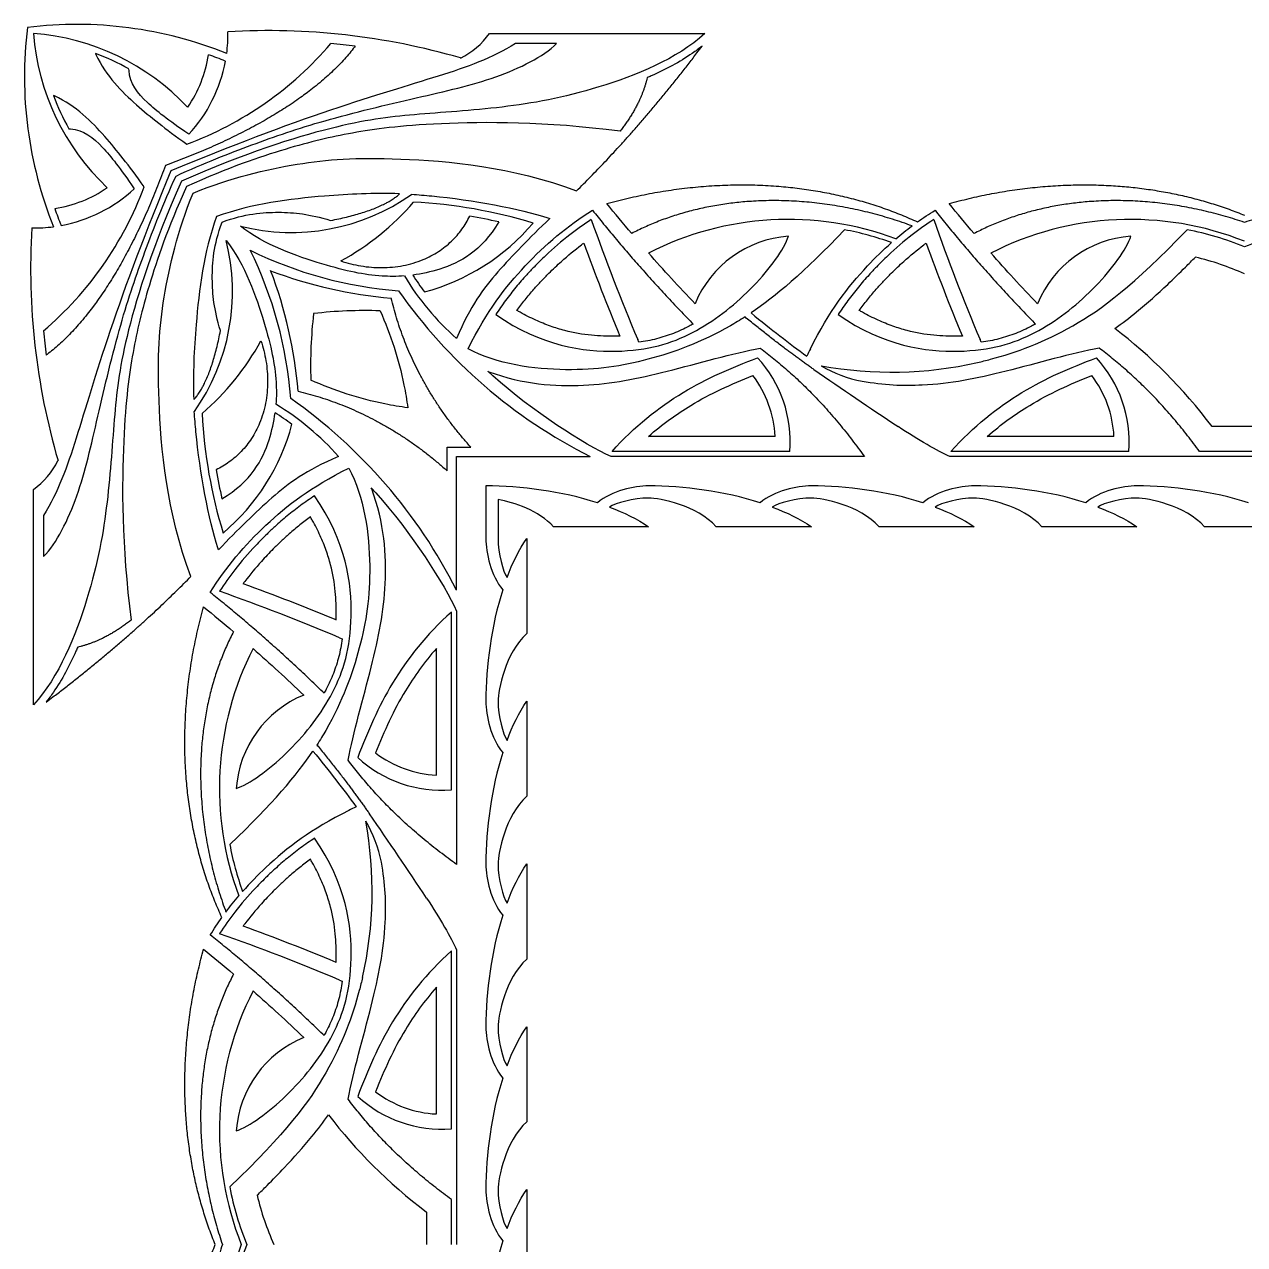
# Model space of a CAD drawing. Header units: millimetres. Extents: x -143 to 143, y -142 to 141.
# Drawn here: x 51.06 to 96.88, y 2.89 to 48.7 of the extents above; entities that cross this region are included whole.
import ezdxf

# ---------------------------------------------------------------- set-up
doc = ezdxf.new("R2010")
doc.units = ezdxf.units.MM
doc.header["$MEASUREMENT"] = 0
doc.layers.add('Layer 03', color=5, linetype='Continuous')

msp = doc.modelspace()

# ---------------------------------------------------------------- linework, layer by layer
at = {"layer": 'Layer 03'}
for p, q in [((68.517, 48.361), (76.612, 48.361)), ((63.478, 47.885), (63.452, 47.851)), ((71.044, 47.986), (69.495, 47.986)), ((76.313, 47.633), (76.509, 47.89)), ((53.725, 47.614), (53.747, 47.568)), ((58.604, 47.322), (58.609, 47.32)), ((54.987, 46.973), (54.984, 47.027)), ((52.194, 46.015), (52.148, 46.037)), ((52.734, 44.778), (52.789, 44.775)), ((70.711, 41.444), (70.788, 41.419)), ((52.441, 41.152), (52.439, 41.158)), ((79.718, 40.665), (79.75, 40.747)), ((92.573, 40.665), (92.606, 40.747)), ((76.123, 37.499), (76.17, 37.451)), ((88.979, 37.499), (89.026, 37.451)), ((74.132, 36.767), (74.088, 36.87)), ((86.988, 36.767), (86.944, 36.87)), ((51.91, 36.309), (51.876, 36.284)), ((68.65, 35.505), (68.458, 35.677)), ((68.458, 35.677), (68.499, 35.662)), ((96.875, 33.607), (95.654, 33.607)), ((98.097, 33.607), (96.875, 33.607)), ((79.246, 33.231), (74.492, 33.231)), ((91.97, 33.231), (87.215, 33.231)), ((66.933, 31.94), (66.933, 32.828)), ((66.933, 32.828), (67.822, 32.828)), ((79.8, 32.668), (73.123, 32.668)), ((92.523, 32.668), (85.847, 32.668)), ((96.875, 32.668), (95.182, 32.668)), ((98.569, 32.668), (96.875, 32.668)), ((67.289, 27.455), (67.289, 32.472)), ((67.289, 32.472), (72.306, 32.472)), ((82.599, 32.472), (73.089, 32.472)), ((96.875, 32.472), (85.813, 32.472)), ((107.938, 32.472), (96.875, 32.472)), ((51.4, 23.149), (51.4, 31.244)), ((64.1, 31.263), (64.085, 31.304)), ((64.085, 31.304), (64.257, 31.111)), ((68.387, 31.374), (68.387, 29.4)), ((68.844, 30.865), (68.844, 29.4)), ((51.776, 30.266), (51.776, 28.718)), ((74.499, 29.838), (70.928, 29.838)), ((80.61, 29.838), (77.039, 29.838)), ((86.721, 29.838), (83.151, 29.838)), ((92.833, 29.838), (89.262, 29.838)), ((98.944, 29.838), (95.374, 29.838)), ((69.924, 29.4), (69.924, 25.83)), ((58.343, 28.974), (58.318, 29.05)), ((67.094, 19.962), (67.094, 26.638)), ((67.289, 26.672), (67.289, 17.163)), ((62.891, 25.673), (62.994, 25.63)), ((66.53, 20.515), (66.53, 25.27)), ((51.871, 23.252), (52.129, 23.448)), ((62.31, 23.592), (62.262, 23.639)), ((69.924, 23.289), (69.924, 19.718)), ((59.014, 20.011), (59.096, 20.044)), ((69.924, 17.178), (69.924, 13.607)), ((67.094, 7.238), (67.094, 13.915)), ((67.289, 13.949), (67.289, 2.886)), ((62.891, 12.818), (62.994, 12.774)), ((66.53, 7.792), (66.53, 12.546)), ((69.924, 11.066), (69.924, 7.496)), ((62.31, 10.736), (62.262, 10.783)), ((59.014, 7.155), (59.096, 7.188)), ((69.924, 4.955), (69.924, 1.384)), ((67.094, 2.886), (67.094, 4.58)), ((66.155, 4.108), (66.155, 2.886))]:
    msp.add_line(p, q, dxfattribs=at)
for centre, radius, start, end in [((66.127, 46.745), 15.067, 172.9704, 201.9741), ((53.017, 33.635), 15.067, 68.0259, 97.0296), ((60.277, 49.056), 8.906, 184.4569, 226.7285), ((50.705, 39.485), 8.906, 43.2715, 85.5431), ((53.18, 48.327), 5.522, 352.5157, 0.9917), ((60.23, 22.672), 25.796, 73.7761, 93.3992), ((66.164, 50.027), 2.883, 296.2086, 324.7048), ((52.574, 56.531), 13.15, 290.3998, 319.471), ((60.23, 22.672), 25.422, 82.6606, 84.7223), ((50.705, 39.485), 8.672, 60.4367, 69.6243), ((53.18, 48.327), 4.856, 325.6879, 350.9446), ((53.18, 48.327), 5.522, 317.2305, 349.4966), ((53.017, 33.635), 14.784, 67.796, 70.4052), ((60.277, 49.056), 8.672, 200.3757, 209.5633), ((43.231, 47.188), 13.15, 310.529, 339.6002), ((51.435, 46.582), 4.856, 279.0554, 304.3121), ((51.435, 46.582), 5.522, 280.5034, 312.7695), ((61.093, 48.697), 7.807, 255.7352, 305.2458), ((66.127, 46.745), 14.784, 199.5948, 202.204), ((58.094, 48.607), 10.035, 298.8809, 319.0437), ((64.714, 23.444), 18.61, 72.981, 87.0452), ((63.964, 46.516), 8.139, 285.0432, 319.5811), ((64.714, 23.444), 18.319, 76.8666, 80.3626), ((146.937, 67.668), 79.091, 199.41894, 202.9169), ((79.742, 29.82), 11.558, 69.5514, 116.9961), ((159.793, 67.668), 79.091, 199.41894, 202.9169), ((92.598, 29.82), 11.558, 68.277, 116.9961), ((77.09, 39.531), 25.796, 176.6008, 196.2239), ((51.435, 46.582), 5.522, 269.0083, 277.4843), ((79.742, 29.82), 11.369, 70.0684, 79.2793), ((92.598, 29.82), 11.369, 67.8979, 79.2793), ((101.153, 29.82), 11.369, 100.7207, 112.1021), ((51.065, 38.668), 7.807, 324.7542, 14.2648), ((146.937, 67.668), 79.655, 199.94774, 202.64503), ((80.037, 36.655), 4.102, 94.0039, 157.6421), ((159.793, 67.668), 79.655, 199.94774, 202.64503), ((92.893, 36.655), 4.102, 94.0039, 157.6421), ((66.225, 53.751), 15.089, 243.6909, 265.7536), ((46.011, 33.537), 15.089, 4.2464, 26.3091), ((92.598, 29.82), 10.431, 65.788, 76.5404), ((66.219, 54.978), 16.611, 249.1469, 265.2064), ((44.783, 33.543), 16.611, 4.7936, 20.8531), ((74.014, 44.507), 10.152, 211.1452, 228.4879), ((74.014, 44.507), 9.861, 211.9521, 216.3958), ((81.133, 49.945), 19.575, 215.0499, 243.1973), ((78.936, 35.896), 17.13, 173.4664, 181.8415), ((63.866, 20.826), 17.13, 88.1585, 96.5336), ((77.09, 39.531), 25.422, 185.2777, 187.3394), ((51.155, 41.668), 10.035, 310.9563, 331.1191), ((97.933, 27.729), 19.46, 153.1381, 154.0313), ((75.163, 33.035), 4.652, 355.4732, 42.5934), ((194.57, 200.269), 200.084, 235.31427, 236.40584), ((83.617, 50.23), 14.585, 259.5742, 282.7878), ((83.423, 39.991), 4.778, 239.2085, 259.0343), ((87.886, 33.035), 4.652, 355.4732, 42.5934), ((75.163, 33.035), 4.089, 2.7479, 37.3243), ((87.886, 33.035), 4.089, 2.7479, 37.3243), ((55.255, 25.748), 10.152, 41.5121, 58.8548), ((49.817, 18.628), 19.575, 26.8027, 54.9501), ((76.318, 35.048), 18.61, 182.9548, 197.019), ((55.255, 25.748), 9.861, 53.6042, 58.0479), ((53.246, 35.798), 8.139, 310.4189, 344.9568), ((49.734, 33.597), 2.883, 305.2952, 333.7914), ((76.318, 35.048), 18.319, 189.6374, 193.1334), ((32.093, -47.175), 79.655, 67.35497, 70.05226), ((32.093, -47.175), 79.091, 67.0831, 70.58106), ((69.942, 20.02), 11.558, 153.0039, 200.4486), ((63.107, 19.725), 4.102, 112.3579, 175.9961), ((66.726, 24.599), 4.652, 227.4066, 274.5268), ((66.726, 24.599), 4.089, 232.6757, 267.2521), ((72.032, 1.829), 19.46, 115.9687, 116.8619), ((-100.507, -94.808), 200.084, 33.59416, 34.68573), ((49.532, 16.145), 14.585, 347.2122, 10.4258), ((59.771, 16.338), 4.778, 10.9657, 30.7915), ((69.942, 20.02), 11.369, 190.7207, 199.9316), ((32.093, -60.031), 79.655, 67.35497, 70.05226), ((32.093, -60.031), 79.091, 67.0831, 70.58106), ((69.942, 7.164), 11.558, 153.0039, 201.723), ((63.107, 6.869), 4.102, 112.3579, 175.9961), ((66.726, 11.875), 4.652, 227.4066, 274.5268), ((66.726, 11.875), 4.089, 232.6757, 267.2521), ((69.942, 7.164), 11.369, 190.7207, 202.1021), ((69.942, 7.164), 10.431, 193.4596, 204.212), ((69.942, -1.392), 11.558, 158.277, 206.9961), ((69.942, -1.392), 11.369, 157.8979, 169.2793)]:
    msp.add_arc(centre, radius, start, end, dxfattribs=at)
for points, knots in [([(76.612, 48.361), (75.565, 47.401), (72.414, 46.14), (69.005, 45.533), (65.56, 45.328), (63.008, 45.017), (59.392, 43.89), (56.952, 42.81)], [231.418608, 231.418608, 231.418608, 231.418608, 235.849044, 240.27948, 244.709916, 249.140352, 253.570787, 253.570787, 253.570787, 253.570787]), ([(69.495, 47.986), (68.623, 47.428), (66.704, 46.762), (62.97, 45.683), (58.786, 44.139), (56.562, 43.2)], [115.510471, 115.510471, 115.510471, 115.510471, 120.308113, 125.247484, 130.186854, 130.186854, 130.186854, 130.186854]), ([(56.753, 43.008), (57.809, 43.497), (59.647, 44.208), (62.135, 45.08), (65.934, 45.993), (68.743, 46.604), (70.547, 47.488), (71.044, 47.986)], [162.733568, 162.733568, 162.733568, 162.733568, 166.001831, 169.270094, 172.538357, 175.806621, 178.954059, 178.954059, 178.954059, 178.954059]), ([(76.509, 47.89), (76.389, 47.794), (76.029, 47.529), (75.394, 47.145), (74.815, 46.863), (74.493, 46.722), (74.442, 46.7)], [254.51779, 254.51779, 254.51779, 254.51779, 255.010116, 255.944437, 256.888589, 257.06716, 257.06716, 257.06716, 257.06716]), ([(53.747, 47.568), (54.131, 46.759), (55.258, 45.629), (56.33, 44.805), (57.157, 44.206)], [267.181137, 267.181137, 267.181137, 267.181137, 269.839777, 272.395331, 272.395331, 272.395331, 272.395331]), ([(57.233, 44.577), (56.438, 45.122), (55.612, 45.757), (55.017, 46.479), (54.987, 46.973)], [261.771623, 261.771623, 261.771623, 261.771623, 263.62948, 265.539039, 265.539039, 265.539039, 265.539039]), ([(55.556, 42.604), (54.956, 43.432), (54.132, 44.504), (53.003, 45.631), (52.194, 46.015)], [224.483398, 224.483398, 224.483398, 224.483398, 227.038953, 229.697593, 229.697593, 229.697593, 229.697593]), ([(52.789, 44.775), (53.283, 44.745), (54.005, 44.15), (54.64, 43.324), (55.185, 42.528)], [231.339691, 231.339691, 231.339691, 231.339691, 233.24925, 235.107107, 235.107107, 235.107107, 235.107107]), ([(57.395, 42.366), (58.814, 42.954), (61.466, 43.567), (64.453, 43.791), (69.389, 43.369), (71.79, 42.452)], [231.103485, 231.103485, 231.103485, 231.103485, 236.351536, 241.59959, 246.847643, 246.847643, 246.847643, 246.847643]), ([(56.562, 43.2), (55.623, 40.976), (54.079, 36.791), (53, 33.058), (52.333, 31.138), (51.776, 30.266)], [130.186854, 130.186854, 130.186854, 130.186854, 135.126225, 140.065596, 144.863238, 144.863238, 144.863238, 144.863238]), ([(56.952, 42.81), (55.871, 40.369), (54.744, 36.754), (54.434, 34.202), (54.229, 30.756), (53.622, 27.348), (52.361, 24.196), (51.4, 23.149)], [253.570787, 253.570787, 253.570787, 253.570787, 258.001222, 262.431658, 266.862095, 271.292531, 275.722967, 275.722967, 275.722967, 275.722967]), ([(51.776, 28.718), (52.274, 29.214), (53.157, 31.019), (53.769, 33.828), (54.681, 37.627), (55.554, 40.115), (56.265, 41.953), (56.753, 43.008)], [146.513077, 146.513077, 146.513077, 146.513077, 149.660516, 152.928779, 156.197042, 159.465305, 162.733568, 162.733568, 162.733568, 162.733568]), ([(57.31, 27.972), (56.392, 30.372), (55.971, 35.309), (56.194, 38.295), (56.808, 40.947), (57.395, 42.366)], [307.800721, 307.800721, 307.800721, 307.800721, 313.048774, 318.296827, 323.544878, 323.544878, 323.544878, 323.544878]), ([(65.149, 42.343), (64.161, 42.377), (62.03, 42.27), (59.623, 41.977), (58.274, 41.487)], [52.503389, 52.503389, 52.503389, 52.503389, 55.746536, 60.256526, 60.256526, 60.256526, 60.256526]), ([(65.598, 42.322), (65.845, 42.307), (67.556, 42.175), (69.676, 41.782), (70.711, 41.444)], [75.827332, 75.827332, 75.827332, 75.827332, 76.610489, 81.120479, 81.120479, 81.120479, 81.120479]), ([(58.274, 41.487), (57.785, 40.139), (57.492, 37.732), (57.384, 35.6), (57.419, 34.612)], [60.256526, 60.256526, 60.256526, 60.256526, 64.766517, 68.009663, 68.009663, 68.009663, 68.009663]), ([(58.421, 37.203), (58.176, 38.012), (58.059, 39.105), (58.165, 40.412), (58.481, 41.28)], [70.923596, 70.923596, 70.923596, 70.923596, 73.122127, 75.320658, 75.320658, 75.320658, 75.320658]), ([(58.481, 41.28), (59.349, 41.596), (60.656, 41.703), (61.749, 41.586), (62.559, 41.341)], [75.320658, 75.320658, 75.320658, 75.320658, 77.519189, 79.71772, 79.71772, 79.71772, 79.71772]), ([(68.876, 41.283), (68.211, 40.186), (67.046, 39.561), (65.975, 39.331), (65.647, 39.288)], [66.412925, 66.412925, 66.412925, 66.412925, 69.319428, 70.65476, 70.65476, 70.65476, 70.65476]), ([(70.788, 41.419), (70.017, 40.671), (68.708, 39.344), (67.815, 38.157), (67.285, 36.905)], [81.231051, 81.231051, 81.231051, 81.231051, 84.249565, 87.414273, 87.414273, 87.414273, 87.414273]), ([(72.345, 41.373), (72.068, 41.196), (71.471, 40.773), (70.765, 40.163), (70.241, 39.642), (69.87, 39.249), (69.508, 38.835), (69.119, 38.337), (68.876, 37.985), (68.759, 37.804)], [765.378409, 765.378409, 765.378409, 765.378409, 766.427619, 767.713736, 768.358419, 768.788928, 769.440175, 770.116787, 770.806434, 770.806434, 770.806434, 770.806434]), ([(85.201, 41.373), (84.924, 41.196), (84.327, 40.773), (83.621, 40.163), (83.096, 39.642), (82.726, 39.249), (82.364, 38.835), (81.975, 38.337), (81.732, 37.985), (81.614, 37.804)], [843.660217, 843.660217, 843.660217, 843.660217, 844.709427, 845.995544, 846.640227, 847.070736, 847.721983, 848.398595, 849.088243, 849.088243, 849.088243, 849.088243]), ([(65.325, 39.256), (65.04, 39.236), (64.064, 39.239), (62.524, 39.571), (60.062, 40.418), (59.17, 41.131)], [90.688252, 90.688252, 90.688252, 90.688252, 91.868129, 94.823184, 97.778238, 97.778238, 97.778238, 97.778238]), ([(86.845, 36.007), (87.006, 36.043), (88.14, 36.325), (90.339, 37.134), (92.693, 38.881), (94.713, 40.991)], [232.002867, 232.002867, 232.002867, 232.002867, 232.713336, 236.997659, 241.268884, 241.268884, 241.268884, 241.268884]), ([(58.63, 40.592), (59.344, 39.7), (60.19, 37.238), (60.523, 35.698), (60.526, 34.722), (60.506, 34.437)], [57.226542, 57.226542, 57.226542, 57.226542, 60.181596, 63.136651, 64.316529, 64.316529, 64.316529, 64.316529]), ([(68.759, 37.804), (70.491, 36.614), (73.62, 36.197), (76.21, 36.977), (78.396, 38.679), (79.501, 40.123), (79.718, 40.665)], [770.806434, 770.806434, 770.806434, 770.806434, 774.331466, 777.856499, 781.381532, 784.906564, 784.906564, 784.906564, 784.906564]), ([(69.553, 37.965), (69.651, 38.1), (69.856, 38.368), (70.163, 38.732), (70.465, 39.061), (70.807, 39.415), (71.3, 39.885), (71.745, 40.256), (72.034, 40.472), (72.061, 40.493)], [21.150787, 21.150787, 21.150787, 21.150787, 21.682903, 22.231053, 22.671436, 23.110711, 23.804699, 24.848568, 24.958904, 24.958904, 24.958904, 24.958904]), ([(80.572, 36.523), (81.296, 37.951), (82.219, 39.169), (83.304, 40.23), (83.618, 40.508)], [27.807956, 27.807956, 27.807956, 27.807956, 31.606234, 33.059486, 33.059486, 33.059486, 33.059486]), ([(81.614, 37.804), (83.347, 36.614), (86.475, 36.197), (89.066, 36.977), (91.251, 38.679), (92.356, 40.123), (92.573, 40.665)], [849.088243, 849.088243, 849.088243, 849.088243, 852.613274, 856.138307, 859.66334, 863.188373, 863.188373, 863.188373, 863.188373]), ([(82.408, 37.965), (82.506, 38.1), (82.712, 38.368), (83.019, 38.732), (83.32, 39.061), (83.663, 39.415), (84.156, 39.885), (84.601, 40.256), (84.889, 40.472), (84.917, 40.493)], [23.579886, 23.579886, 23.579886, 23.579886, 24.112001, 24.660151, 25.100534, 25.539809, 26.233797, 27.277666, 27.388002, 27.388002, 27.388002, 27.388002]), ([(92.001, 37.28), (92.28, 37.479), (92.965, 38.007), (93.84, 38.791), (94.562, 39.494), (94.903, 39.839), (95.026, 39.964)], [93.025445, 93.025445, 93.025445, 93.025445, 94.119499, 95.787996, 96.780052, 97.339464, 97.339464, 97.339464, 97.339464]), ([(78.117, 37.717), (77.929, 37.597), (76.636, 36.822), (74.435, 36.012), (71.616, 35.575), (68.797, 35.934), (67.717, 36.523)], [1076.193529, 1076.193529, 1076.193529, 1076.193529, 1076.894677, 1081.178999, 1085.463321, 1089.747642, 1089.747642, 1089.747642, 1089.747642]), ([(73.423, 37), (73.368, 36.997), (73.011, 36.986), (72.313, 37.009), (71.495, 37.154), (70.799, 37.368), (70.238, 37.595), (69.824, 37.808), (69.594, 37.94), (69.553, 37.965)], [28.927924, 28.927924, 28.927924, 28.927924, 29.104665, 30.070112, 31.155603, 31.752509, 32.393733, 33.087196, 33.241176, 33.241176, 33.241176, 33.241176]), ([(86.279, 37), (86.224, 36.997), (85.866, 36.986), (85.169, 37.009), (84.35, 37.154), (83.655, 37.368), (83.094, 37.595), (82.679, 37.808), (82.45, 37.94), (82.408, 37.965)], [19.266633, 19.266633, 19.266633, 19.266633, 19.443375, 20.408821, 21.494313, 22.091218, 22.732442, 23.425905, 23.579886, 23.579886, 23.579886, 23.579886]), ([(76.17, 37.451), (76.12, 37.424), (75.879, 37.295), (75.429, 37.087), (74.796, 36.883), (74.355, 36.798), (74.132, 36.767)], [1103.421854, 1103.421854, 1103.421854, 1103.421854, 1103.605129, 1104.294066, 1105.005088, 1105.725862, 1105.725862, 1105.725862, 1105.725862]), ([(89.026, 37.451), (88.975, 37.424), (88.735, 37.295), (88.284, 37.087), (87.652, 36.883), (87.211, 36.798), (86.988, 36.767)], [836.093289, 836.093289, 836.093289, 836.093289, 836.276563, 836.9655, 837.676522, 838.397296, 838.397296, 838.397296, 838.397296]), ([(91.415, 36.547), (90.41, 36.363), (87.715, 35.576), (85.224, 35.087), (83.317, 35.144), (82.515, 35.299)], [214.068405, 214.068405, 214.068405, 214.068405, 217.785381, 221.502358, 223.945601, 223.945601, 223.945601, 223.945601]), ([(73.123, 32.668), (73.978, 33.613), (75.715, 34.997), (77.605, 35.815), (78.587, 36.183)], [36.382544, 36.382544, 36.382544, 36.382544, 39.995738, 43.459272, 43.459272, 43.459272, 43.459272]), ([(85.847, 32.668), (86.702, 33.613), (88.439, 34.997), (90.328, 35.815), (91.311, 36.183)], [36.382544, 36.382544, 36.382544, 36.382544, 39.995738, 43.459272, 43.459272, 43.459272, 43.459272]), ([(58.318, 29.05), (57.98, 30.086), (57.586, 32.205), (57.455, 33.917), (57.44, 34.163)], [44.74621, 44.74621, 44.74621, 44.74621, 49.256201, 50.039357, 50.039357, 50.039357, 50.039357]), ([(58.478, 30.886), (59.575, 31.551), (60.2, 32.715), (60.431, 33.786), (60.473, 34.115)], [40.351395, 40.351395, 40.351395, 40.351395, 43.257898, 44.593229, 44.593229, 44.593229, 44.593229]), ([(62.857, 32.477), (61.605, 31.946), (60.417, 31.054), (59.091, 29.744), (58.343, 28.974)], [38.452416, 38.452416, 38.452416, 38.452416, 41.617123, 44.635638, 44.635638, 44.635638, 44.635638]), ([(63.239, 32.045), (63.828, 30.965), (64.187, 28.146), (63.749, 25.326), (62.939, 23.126), (62.165, 21.832), (62.045, 21.645)], [1019.016293, 1019.016293, 1019.016293, 1019.016293, 1023.300615, 1027.584937, 1031.869259, 1032.570407, 1032.570407, 1032.570407, 1032.570407]), ([(61.957, 31.003), (61.777, 30.885), (61.424, 30.642), (60.927, 30.254), (60.512, 29.892), (60.119, 29.521), (59.599, 28.996), (58.989, 28.29), (58.566, 27.693), (58.389, 27.417)], [992.347127, 992.347127, 992.347127, 992.347127, 993.036775, 993.713387, 994.364634, 994.795143, 995.439826, 996.725942, 997.775152, 997.775152, 997.775152, 997.775152]), ([(59.096, 20.044), (59.639, 20.261), (61.082, 21.366), (62.785, 23.552), (63.564, 26.142), (63.147, 29.27), (61.957, 31.003)], [978.246997, 978.246997, 978.246997, 978.246997, 981.77203, 985.297063, 988.822095, 992.347127, 992.347127, 992.347127, 992.347127]), ([(61.797, 30.209), (61.662, 30.111), (61.393, 29.906), (61.03, 29.598), (60.7, 29.297), (60.347, 28.954), (59.876, 28.461), (59.506, 28.017), (59.289, 27.728), (59.269, 27.7)], [23.579886, 23.579886, 23.579886, 23.579886, 24.112001, 24.660151, 25.100534, 25.539809, 26.233797, 27.277666, 27.388002, 27.388002, 27.388002, 27.388002]), ([(62.762, 26.338), (62.764, 26.394), (62.775, 26.751), (62.753, 27.449), (62.607, 28.267), (62.394, 28.962), (62.167, 29.523), (61.954, 29.938), (61.821, 30.167), (61.797, 30.209)], [19.266633, 19.266633, 19.266633, 19.266633, 19.443375, 20.408821, 21.494313, 22.091218, 22.732442, 23.425905, 23.579886, 23.579886, 23.579886, 23.579886]), ([(67.094, 26.638), (66.149, 25.784), (64.765, 24.046), (63.947, 22.157), (63.578, 21.175)], [36.972591, 36.972591, 36.972591, 36.972591, 40.585785, 44.049319, 44.049319, 44.049319, 44.049319]), ([(53.062, 25.32), (53.04, 25.269), (52.899, 24.947), (52.617, 24.368), (52.233, 23.732), (51.967, 23.373), (51.871, 23.252)], [297.581203, 297.581203, 297.581203, 297.581203, 297.759774, 298.703926, 299.638247, 300.130573, 300.130573, 300.130573, 300.130573]), ([(62.994, 25.63), (62.963, 25.406), (62.879, 24.966), (62.675, 24.333), (62.467, 23.883), (62.338, 23.642), (62.31, 23.592)], [1003.038073, 1003.038073, 1003.038073, 1003.038073, 1003.758848, 1004.46987, 1005.158807, 1005.342081, 1005.342081, 1005.342081, 1005.342081]), ([(63.239, 19.189), (61.811, 18.466), (60.592, 17.542), (59.531, 16.458), (59.253, 16.144)], [27.807956, 27.807956, 27.807956, 27.807956, 31.606233, 33.059486, 33.059486, 33.059486, 33.059486]), ([(61.957, 18.147), (61.777, 18.029), (61.424, 17.786), (60.927, 17.398), (60.512, 17.036), (60.119, 16.665), (59.599, 16.141), (58.989, 15.435), (58.566, 14.838), (58.389, 14.561)], [914.065319, 914.065319, 914.065319, 914.065319, 914.754967, 915.431579, 916.082826, 916.513335, 917.158018, 918.444134, 919.493344, 919.493344, 919.493344, 919.493344]), ([(59.096, 7.188), (59.639, 7.405), (61.082, 8.51), (62.785, 10.696), (63.564, 13.286), (63.147, 16.414), (61.957, 18.147)], [899.965189, 899.965189, 899.965189, 899.965189, 903.490222, 907.015254, 910.540287, 914.065319, 914.065319, 914.065319, 914.065319]), ([(61.797, 17.353), (61.662, 17.255), (61.393, 17.05), (61.03, 16.743), (60.7, 16.441), (60.347, 16.098), (59.876, 15.606), (59.506, 15.161), (59.289, 14.872), (59.269, 14.844)], [11.489497, 11.489497, 11.489497, 11.489497, 12.021612, 12.569762, 13.010145, 13.44942, 14.143408, 15.187277, 15.297613, 15.297613, 15.297613, 15.297613]), ([(62.762, 13.483), (62.764, 13.538), (62.775, 13.895), (62.753, 14.593), (62.607, 15.411), (62.394, 16.107), (62.167, 16.668), (61.954, 17.082), (61.821, 17.312), (61.797, 17.353)], [19.266633, 19.266633, 19.266633, 19.266633, 19.443375, 20.408821, 21.494313, 22.091218, 22.732442, 23.425905, 23.579886, 23.579886, 23.579886, 23.579886]), ([(63.215, 8.347), (63.399, 9.351), (64.186, 12.047), (64.675, 14.538), (64.618, 16.444), (64.462, 17.247)], [214.068405, 214.068405, 214.068405, 214.068405, 217.785381, 221.502358, 223.945601, 223.945601, 223.945601, 223.945601]), ([(67.094, 13.915), (66.149, 13.06), (64.765, 11.323), (63.947, 9.433), (63.578, 8.451)], [36.382544, 36.382544, 36.382544, 36.382544, 39.995738, 43.459272, 43.459272, 43.459272, 43.459272]), ([(63.755, 12.917), (63.718, 12.755), (63.437, 11.622), (62.628, 9.422), (60.881, 7.069), (58.771, 5.049)], [232.002867, 232.002867, 232.002867, 232.002867, 232.713336, 236.997659, 241.268884, 241.268884, 241.268884, 241.268884]), ([(62.994, 12.774), (62.963, 12.551), (62.879, 12.11), (62.675, 11.477), (62.467, 11.027), (62.338, 10.786), (62.31, 10.736)], [924.756265, 924.756265, 924.756265, 924.756265, 925.47704, 926.188062, 926.876999, 927.060273, 927.060273, 927.060273, 927.060273]), ([(59.797, 4.736), (59.922, 4.858), (60.268, 5.2), (60.97, 5.922), (61.755, 6.797), (62.283, 7.482), (62.482, 7.761)], [75.518231, 75.518231, 75.518231, 75.518231, 76.077643, 77.0697, 78.738196, 79.83225, 79.83225, 79.83225, 79.83225])]:
    msp.add_open_spline(points, degree=3, knots=knots, dxfattribs=at)
for points, weights in [([(63.452, 47.851), (61.521, 45.301), (56.358, 43.404)], [1, 0.962677507872, 0.999999982203]), ([(56.358, 43.404), (54.461, 38.241), (51.91, 36.309)], [0.999999982203, 0.962677507872, 1]), ([(72.93, 41.975), (79.292, 43.73), (84.594, 41.288)], [1.00116637547, 0.940266674673, 0.997786398583]), ([(85.786, 41.975), (91.766, 43.625), (96.875, 41.537)], [1.00116640451, 0.943709866866, 0.99166073617]), ([(62.559, 41.341), (64.473, 41.705), (65.149, 42.343)], [1, 0.954157824429, 1]), ([(84.388, 41.138), (78.518, 43.282), (73.862, 40.852)], [0.999576457724, 0.904746051588, 1.00346080815]), ([(96.875, 41.267), (91.196, 43.19), (86.718, 40.852)], [0.993266671418, 0.908149929035, 1.00346085523]), ([(107.033, 40.852), (102.555, 43.19), (96.875, 41.267)], [1.00346085523, 0.908149929035, 0.993266671418]), ([(62.941, 39.82), (66.421, 38.667), (67.78, 41.504)], [0.999999890725, 0.770834266699, 0.99852566522]), ([(67.822, 32.828), (65.572, 35.316), (64.831, 38.426)], [1, 0.975395712484, 1]), ([(57.419, 34.612), (58.057, 35.288), (58.421, 37.203)], [1, 0.954157824429, 1]), ([(59.942, 36.821), (61.095, 33.341), (58.258, 31.981)], [0.999999781451, 0.770834320985, 0.99852566522]), ([(61.336, 34.931), (64.445, 34.189), (66.933, 31.94)], [1, 0.975395712484, 1]), ([(58.474, 15.168), (56.031, 20.47), (57.787, 26.832)], [0.997786398583, 0.940266674673, 1.00116637547]), ([(58.91, 25.9), (56.479, 21.244), (58.624, 15.373)], [1.00346085523, 0.904746005443, 0.999576502942]), ([(58.225, 2.886), (56.136, 7.996), (57.787, 13.976)], [0.99166073617, 0.943709866866, 1.00116640451]), ([(58.91, 13.044), (56.572, 8.565), (58.494, 2.886)], [1.00346085523, 0.908149929035, 0.993266671418]), ([(57.787, -8.204), (56.136, -2.224), (58.225, 2.886)], [1.00116634971, 0.943709889731, 0.99166073617]), ([(58.494, 2.886), (56.572, -2.793), (58.91, -7.272)], [0.993266671418, 0.908149929035, 1.00346085523])]:
    msp.add_rational_spline(points, weights, degree=2, dxfattribs=at)
for points, degree in [([(71.79, 42.452), (74.085, 44.706), (76.313, 47.633)], 2), ([(74.442, 46.7), (74.214, 45.698), (73.427, 44.69)], 2), ([(73.427, 44.69), (70.602, 45.063), (66.026, 45.024), (63.302, 44.648), (61.047, 44.117), (58.738, 43.334), (57.146, 42.616)], 3), ([(57.146, 42.616), (56.428, 41.023), (55.645, 38.714), (55.113, 36.46), (54.738, 33.736), (54.698, 29.16), (55.071, 26.335)], 3), ([(67.717, 36.523), (68.44, 37.951), (69.776, 39.713), (71.449, 41.146), (72.395, 41.721)], 3), ([(72.395, 41.721), (74.088, 39.59), (76.123, 37.499)], 2), ([(73.862, 40.852), (73.543, 41.225), (73.233, 41.6), (72.93, 41.975)], 3), ([(84.594, 41.288), (84.807, 41.44), (85.026, 41.585), (85.251, 41.721)], 3), ([(85.251, 41.721), (86.944, 39.59), (88.979, 37.499)], 2), ([(86.718, 40.852), (86.399, 41.225), (86.088, 41.6), (85.786, 41.975)], 3), ([(81.857, 40.991), (80.301, 39.366), (79.247, 38.475), (78.344, 37.867)], 3), ([(83.78, 40.65), (83.977, 40.819), (84.18, 40.982), (84.388, 41.138)], 3), ([(76.243, 38.216), (75.637, 38.847), (75.054, 39.482), (74.495, 40.119)], 3), ([(89.099, 38.216), (88.492, 38.847), (87.91, 39.482), (87.351, 40.119)], 3), ([(64.417, 37.947), (64.814, 37.068), (65.116, 36.131), (65.31, 35.162)], 3), ([(80.707, 35.742), (79.531, 36.557), (78.117, 37.717)], 2), ([(78.344, 37.867), (79.094, 37.253), (79.791, 36.715), (80.437, 36.251)], 3), ([(95.654, 33.607), (94.563, 35.039), (93.345, 36.267), (92.001, 37.28)], 3), ([(68.499, 35.662), (69.79, 35.183), (72.179, 35.023), (74.991, 35.576), (77.687, 36.363), (78.691, 36.547)], 3), ([(78.691, 36.547), (80.868, 34.912), (82.599, 32.472)], 2), ([(95.182, 32.668), (93.504, 34.978), (91.415, 36.547)], 2), ([(64.599, 34.451), (63.63, 34.645), (62.693, 34.947), (61.815, 35.345)], 3), ([(73.089, 32.472), (72.117, 32.908), (70.122, 34.187), (68.65, 35.505)], 3), ([(76.083, 34.396), (76.82, 34.841), (77.59, 35.192), (78.414, 35.514)], 3), ([(88.806, 34.396), (89.543, 34.841), (90.313, 35.192), (91.137, 35.514)], 3), ([(65.31, 35.162), (65.367, 34.88), (65.414, 34.596), (65.453, 34.309)], 3), ([(65.453, 34.309), (65.166, 34.347), (64.881, 34.395), (64.599, 34.451)], 3), ([(74.492, 33.231), (75.009, 33.687), (75.538, 34.068), (76.083, 34.396)], 3), ([(87.215, 33.231), (87.733, 33.687), (88.261, 34.068), (88.806, 34.396)], 3), ([(85.813, 32.472), (85.343, 32.683), (84.635, 33.09), (83.862, 33.603)], 3), ([(58.04, 27.367), (58.615, 28.313), (60.048, 29.986), (61.811, 31.322), (63.239, 32.045)], 3), ([(63.215, 21.071), (63.399, 22.075), (64.186, 24.77), (64.738, 27.583), (64.578, 29.972), (64.1, 31.263)], 3), ([(72.574, 30.74), (71.234, 31.172), (69.695, 31.374), (68.387, 31.374)], 3), ([(74.499, 31.374), (73.956, 31.374), (73.112, 31.196), (72.574, 30.74)], 3), ([(78.685, 30.74), (77.346, 31.172), (75.807, 31.374), (74.499, 31.374)], 3), ([(80.61, 31.374), (80.067, 31.374), (79.223, 31.196), (78.685, 30.74)], 3), ([(84.796, 30.74), (83.457, 31.172), (81.918, 31.374), (80.61, 31.374)], 3), ([(86.721, 31.374), (86.179, 31.374), (85.335, 31.196), (84.796, 30.74)], 3), ([(90.908, 30.74), (89.568, 31.172), (88.03, 31.374), (86.721, 31.374)], 3), ([(92.833, 31.374), (92.29, 31.374), (91.446, 31.196), (90.908, 30.74)], 3), ([(97.019, 30.74), (95.68, 31.172), (94.141, 31.374), (92.833, 31.374)], 3), ([(64.257, 31.111), (65.575, 29.64), (66.854, 27.644), (67.289, 26.672)], 3), ([(70.928, 29.838), (70.379, 30.446), (69.447, 30.752), (68.844, 30.865)], 3), ([(74.499, 30.917), (73.941, 30.917), (73.25, 30.73), (73.03, 30.581)], 3), ([(77.039, 29.838), (76.313, 30.643), (74.915, 30.917), (74.499, 30.917)], 3), ([(80.61, 30.917), (80.052, 30.917), (79.362, 30.73), (79.141, 30.581)], 3), ([(83.151, 29.838), (82.424, 30.643), (81.027, 30.917), (80.61, 30.917)], 3), ([(86.721, 30.917), (86.163, 30.917), (85.473, 30.73), (85.253, 30.581)], 3), ([(89.262, 29.838), (88.536, 30.643), (87.138, 30.917), (86.721, 30.917)], 3), ([(92.833, 30.917), (92.275, 30.917), (91.584, 30.73), (91.364, 30.581)], 3), ([(95.374, 29.838), (94.647, 30.643), (93.249, 30.917), (92.833, 30.917)], 3), ([(73.03, 30.581), (73.575, 30.375), (74.075, 30.128), (74.499, 29.838)], 3), ([(79.141, 30.581), (79.686, 30.375), (80.187, 30.128), (80.61, 29.838)], 3), ([(85.253, 30.581), (85.798, 30.375), (86.298, 30.128), (86.721, 29.838)], 3), ([(91.364, 30.581), (91.909, 30.375), (92.41, 30.128), (92.833, 29.838)], 3), ([(68.387, 29.4), (68.387, 28.858), (68.565, 28.014), (69.022, 27.475)], 3), ([(68.844, 29.4), (68.844, 28.842), (69.032, 28.152), (69.181, 27.932)], 3), ([(69.181, 27.932), (69.386, 28.477), (69.633, 28.977), (69.924, 29.4)], 3), ([(52.129, 23.448), (55.056, 25.676), (57.31, 27.972)], 2), ([(62.262, 23.639), (60.172, 25.673), (58.04, 27.367)], 2), ([(69.022, 27.475), (68.59, 26.136), (68.387, 24.597), (68.387, 23.289)], 3), ([(57.787, 26.832), (58.162, 26.529), (58.536, 26.218), (58.91, 25.9)], 3), ([(55.071, 26.335), (54.064, 25.547), (53.062, 25.32)], 2), ([(69.924, 25.83), (69.119, 25.103), (68.844, 23.706), (68.844, 23.289)], 3), ([(59.643, 25.266), (60.28, 24.707), (60.914, 24.125), (61.546, 23.518)], 3), ([(66.53, 25.27), (66.075, 24.753), (65.694, 24.224), (65.365, 23.679)], 3), ([(65.365, 23.679), (64.92, 22.942), (64.57, 22.172), (64.247, 21.348)], 3), ([(68.387, 23.289), (68.387, 22.746), (68.565, 21.902), (69.022, 21.364)], 3), ([(68.844, 23.289), (68.844, 22.731), (69.032, 22.04), (69.181, 21.82)], 3), ([(69.181, 21.82), (69.386, 22.365), (69.633, 22.866), (69.924, 23.289)], 3), ([(62.045, 21.645), (63.205, 20.231), (64.019, 19.054)], 2), ([(58.771, 17.905), (60.396, 19.46), (61.287, 20.515), (61.895, 21.418)], 3), ([(61.895, 21.418), (62.508, 20.668), (63.047, 19.97), (63.511, 19.324)], 3), ([(69.022, 21.364), (68.59, 20.025), (68.387, 18.486), (68.387, 17.178)], 3), ([(67.289, 17.163), (64.85, 18.894), (63.215, 21.071)], 2), ([(69.924, 19.718), (69.119, 18.992), (68.844, 17.594), (68.844, 17.178)], 3), ([(68.387, 17.178), (68.387, 16.635), (68.565, 15.791), (69.022, 15.253)], 3), ([(68.844, 17.178), (68.844, 16.62), (69.032, 15.929), (69.181, 15.709)], 3), ([(69.181, 15.709), (69.386, 16.254), (69.633, 16.754), (69.924, 17.178)], 3), ([(58.624, 15.373), (58.78, 15.582), (58.943, 15.784), (59.112, 15.982)], 3), ([(66.158, 15.899), (66.672, 15.127), (67.079, 14.418), (67.289, 13.949)], 3), ([(58.04, 14.511), (58.177, 14.736), (58.322, 14.955), (58.474, 15.168)], 3), ([(69.022, 15.253), (68.59, 13.913), (68.387, 12.374), (68.387, 11.066)], 3), ([(62.262, 10.783), (60.172, 12.818), (58.04, 14.511)], 2), ([(57.787, 13.976), (58.162, 13.673), (58.536, 13.363), (58.91, 13.044)], 3), ([(69.924, 13.607), (69.119, 12.881), (68.844, 11.483), (68.844, 11.066)], 3), ([(59.643, 12.411), (60.28, 11.852), (60.914, 11.269), (61.546, 10.663)], 3), ([(66.53, 12.546), (66.075, 12.029), (65.694, 11.5), (65.365, 10.955)], 3), ([(68.387, 11.066), (68.387, 10.523), (68.565, 9.68), (69.022, 9.141)], 3), ([(68.844, 11.066), (68.844, 10.508), (69.032, 9.818), (69.181, 9.598)], 3), ([(69.181, 9.598), (69.386, 10.143), (69.633, 10.643), (69.924, 11.066)], 3), ([(65.365, 10.955), (64.92, 10.218), (64.57, 9.448), (64.247, 8.624)], 3), ([(69.022, 9.141), (68.59, 7.802), (68.387, 6.263), (68.387, 4.955)], 3), ([(67.094, 4.58), (64.784, 6.258), (63.215, 8.347)], 2), ([(62.482, 7.761), (63.495, 6.416), (64.722, 5.198), (66.155, 4.108)], 3), ([(69.924, 7.496), (69.119, 6.769), (68.844, 5.371), (68.844, 4.955)], 3), ([(68.387, 4.955), (68.387, 4.412), (68.565, 3.568), (69.022, 3.03)], 3), ([(68.844, 4.955), (68.844, 4.397), (69.032, 3.706), (69.181, 3.486)], 3), ([(69.181, 3.486), (69.386, 4.031), (69.633, 4.532), (69.924, 4.955)], 3), ([(69.022, 3.03), (68.59, 1.69), (68.387, 0.152), (68.387, -1.157)], 3)]:
    msp.add_open_spline(points, degree=degree, dxfattribs=at)

doc.saveas('drawing.dxf')
